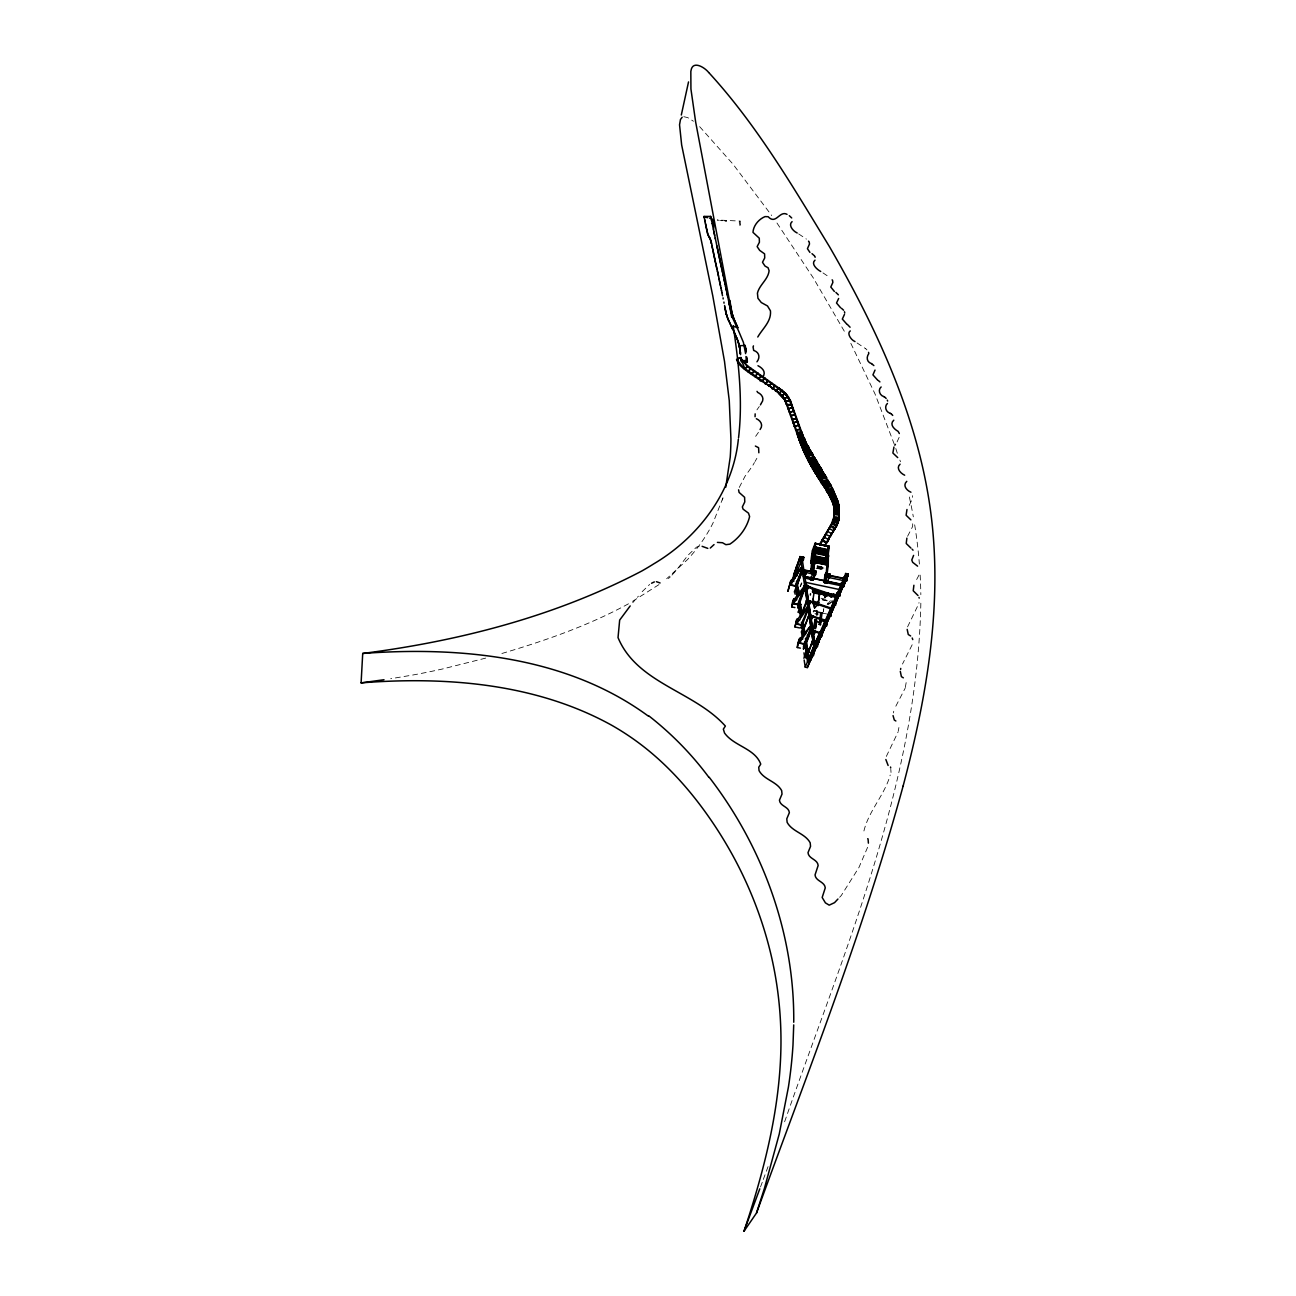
<?xml version="1.0" encoding="UTF-8"?>
<svg xmlns="http://www.w3.org/2000/svg" width="1296" height="1296" viewBox="0 0 1296 1296"><rect width="100%" height="100%" fill="white"/><g stroke="black" fill="none" stroke-linecap="round" stroke-linejoin="round"><path stroke-width="0.75" stroke-dasharray="5 3.75" d="M920.84 603.191C917.244 784.955 842.481 955.087 783.788 1124.167M817.047 612.635L816.221 613.753M817.452 612.668L816.415 614.223M813.272 612.036L814.455 610.74M823.252 611.825L823.592 609.12M823.462 611.323L823.802 608.602M893.479 712.93L893.738 711.245M886.334 756.41L898.079 731.965M907.573 626.875L918.815 603.628A35.705 4.892 -75.3 0 0 919.01 602.591M912.173 644.776L902.486 664.054M905.272 687.528L905.337 687.155A36.823 5.168 -75.7 0 0 906.163 682.555A25.013 9.056 80.4 0 0 905.45 680.416M898.225 731.203L898.306 730.831A37.422 5.314 -75.9 0 0 898.906 727.526M863.914 830.979C868.79 810.664 884.633 795.047 890.206 775.024M722.293 500.013L722.876 498.15M722.974 497.81L712.962 523.114A221.211 176.143 9.1 0 1 687.35 559.726L666.679 578.729M867.607 847.292L858.956 867.429L841.266 895.536A88.873 8.602 -49.8 0 0 839.614 897.269M739.238 487.458L745.022 476.296L752.409 466.09A101.655 11.081 -64.5 0 0 753.575 464.065L754.466 462.51M763.295 1179.457L768.058 1166.627M760.509 1186.958L762.599 1181.336M918.977 575.1L915.592 581.548M907.573 536.301L912.627 526.532A26.438 5.492 -81.7 0 0 912.708 523.244M800.053 586.505L801.446 582.908M800.491 586.634L801.9 583.054M899.132 437.368L896.978 442.13M895.828 706.207L905.126 688.257M756.945 409.844L759.294 406.507M756.864 458.314L755.066 461.473M909.241 505.343L912.465 498.668A26.228 5.395 -81.5 0 0 912.546 495.655M758.435 432.394L755.649 436.331M827.156 604.6L830.493 600.615M638.377 596.176L637.438 597.278M634.927 600.194L632.74 602.705M671.992 575.068L674.519 572.33A106.094 22.826 -56.1 0 0 676.204 570.434L687.949 555.287L695.952 547.641A32.837 9.315 -47.7 0 1 696.649 547.074A27.977 12.652 -25.8 0 1 699.759 546.167M670.307 576.882L668.412 578.583M642.168 591.673L649.636 584.447M830.995 602.527L828.29 604.584L827.431 602.316L828.452 604.211L831.092 602.3M658.919 584.642L630.034 602.948M813.661 610.724L818.942 612.311M628.479 603.806C587.687 626.065 543.478 641.277 499.009 654.334M485.692 658.109L442.454 668.995A602.413 437.222 3.3 0 1 411.707 675.216L390.712 678.715M815.897 613.867L814.828 613.753M740.097 221.065L739.579 221.519A5.54 1.361 90 0 0 739.255 222.41L740.308 227.14A5.54 1.345 90 0 0 740.551 225.925L740.129 221.081L717.255 219.996L719.296 220.352M683.786 116.689L687.803 117.628L693.425 121.241M821.065 598.25L828.76 599.886M822.231 599.611L830.104 601.279M822.15 599.821L830.023 601.49M822.798 613.138L826.654 613.948M817.144 565.801L824.645 567.389M817.144 566.093L824.726 567.81M817.16 566.384L824.726 568.118M819.04 567.065L824.661 568.264M817.16 566.968L824.742 568.409M817.177 567.275L824.742 568.717M817.177 567.567L824.758 569.009M817.177 567.875L824.758 569.317M817.177 568.183L824.693 569.786M816.14 568.247L823.657 569.851M815.962 610.691L816.172 610.789A2.479 2.041 22.4 0 1 816.529 614.353A2.479 2.041 22.4 0 0 816.383 610.772A2.965 2.446 22.4 0 1 816.431 615.001M857.061 342.954L865.744 348.77M816.205 610.724L817.371 612.652L816.205 611.015M798.676 233.928L806.404 239.096M822.976 272.889L829.424 277.231M865.874 348.867L866.02 348.964A24.203 12.668 66.8 0 1 866.943 349.92M699.662 126.668L732.985 164.138L771.687 215.525M776.968 223.009L813.159 277.717L845.203 332.764M850.84 343.359L875.059 394.033L895.18 446.585M899.878 460.096L900.493 461.716M895.795 448.497L897.642 454.232M890.806 769.338A32.821 8.068 -87.3 0 1 891.016 772.465M920.144 575.116A736.322 598.039 -3.3 0 1 920.84 594.702M909.355 497.016A736.322 598.039 -3.3 0 1 913.324 516.829M914.668 524.831A736.322 598.039 -3.3 0 1 919.382 564.068M818.1 614.207A3.467 2.851 22.4 0 1 816.415 615.519M816.464 610.238A3.467 2.851 22.4 0 1 818.116 611.971M815.508 610.74A2.057 1.701 22.4 0 1 815.832 614.11M813.175 611.696A2.057 1.701 22.4 0 1 814.131 610.756M816.415 610.465A2.965 2.446 22.4 0 1 816.48 614.871M726.667 220.984L724.999 220.919L726.667 220.984M722.131 220.693L720.787 220.547L722.131 220.693"/><path stroke-width="1.5" d="M838.868 510.008L838.463 505.197L833.603 505.116L833.927 509.069L838.836 509.782L838.755 507.19M837.248 499.689L839.144 509.036L834.219 508.324L833.96 509.296M793.735 1022.252C794.61 934.043 762.874 846.968 709.268 777.325M834.268 515.792L833.83 504.112M793.719 1024.909L792.99 1045.046A526.176 484.882 -20.4 0 1 788.389 1087.231L779.252 1134.032L764.446 1188.286L756.524 1212.991L744.017 1231.2C763.992 1171.13 780.176 1108.825 780.953 1045.159A420.601 397.305 -17.7 0 0 771.962 958.878C764.138 924.097 751.469 890.449 734.67 859.005A473.575 443.54 -22.8 0 0 705.931 812.884C687.35 786.964 665.593 763.117 640.062 743.888A261.014 244.021 3 0 0 611.437 725.112C535.653 683.267 445.921 676.285 361.098 682.879L362.718 653.459C459.157 641.099 555.401 616.345 641.812 571.001A337.219 259.054 7 0 0 653.897 563.776C698.609 537.257 732.985 491.735 738.364 439.198M827.156 555.79L827.285 549.504L816.091 547.123L813.564 554.202M836.357 526.273L838.82 520.085L839.241 513.038M833.911 516.731L833.944 510.251M838.836 517.396L838.885 515.549M838.885 515.468L838.885 509.668L833.976 508.955M839.192 516.505L839.144 507.352L834.235 506.801L833.96 510.786M826.783 561.395L815.459 558.803L815.395 561.751L826.751 564.359L826.832 558.463L815.573 556.065L815.443 561.946L813.418 567.389M816.091 547.123L815.962 552.922L827.221 555.336M833.911 516.974L830.979 525.058M833.976 514.415L833.733 518.902M838.836 517.736L837.459 523.924M839.176 516.845L838.058 522.45L838.804 518.659L833.879 517.784L834.235 516.375M825.633 580.738L828.484 545.843L828.257 564.748L826.573 578.421M815.314 574.339L812.948 580.284L810.421 579.749L812.77 573.788L815.281 543.024L813.645 571.666M826.751 576.817L824.467 582.26L843.988 586.327L844.279 583.799M845.186 575.959L845.575 573.512L848.281 574.096L847.892 576.542L845.186 575.959L847.892 576.542M845.705 581.078L846.045 578.729L826.929 574.906M841.088 586.262L843.89 577.676L846.418 578.21L843.615 586.796L841.088 586.262L841.396 583.589M826.67 576.736L829.732 577.676L830.234 574.209L827.059 573.529L826.556 576.995L846.401 581.207C850.451 576.299 838.804 576.833 846.774 578M846.401 581.207L846.887 577.741M843.631 579.62L846.029 574.258L847.552 574.582L843.696 585.193M819.266 624.299L820.741 612.943L821.988 613.348L820.514 624.704L819.266 624.299L820.514 624.704M839.743 593.39L839.565 596.371L840.1 593.276L837.086 592.628M843.712 586.019L840.991 585.436L841.379 582.973L844.085 583.556L843.842 585.711M841.671 585.063L841.833 583.718L837.427 594.832L841.671 585.063L843.21 585.387L843.356 584.042M843.712 577.076L843.226 580.543L846.515 580.948M843.631 584.609L843.437 586.278L845.786 580.867M843.615 586.796L843.874 583.589M814.099 628.268L815.071 620.071L816.512 620.006C816.626 632.545 812.138 630.245 815.265 619.585M815.346 628.673L816.512 620.006M832.194 608.456L831.497 609.995L832.194 608.456L807.732 600.275L807.149 600.988M834.883 603.223L830.542 615.017L833.49 606.609M835.871 602.851L835.564 605.426M812.349 589.664L836.843 597.893L837.556 596.371L805.513 585.598L804.816 587.137L805.513 585.598M836.843 597.893L837.556 596.371M820.481 620.363L826.07 622.226L826.783 620.687L809.984 615.098L809.271 616.637L809.984 615.098M824.143 624.899L826.006 625.288L826.249 622.728M826.07 622.226L826.783 620.687M826.994 622.226C824.467 632.513 830.137 619.78 824.224 621.643M831.951 602.332L832.113 600.955M809.644 658.822L806.242 658.093L812.624 640.499L812.219 643.27L817.582 644.323L817.258 646.979L817.808 643.804M816.431 641.018L818.003 641.358L817.841 642.767L812.997 654.788L811.102 654.383M813.094 572.33L814.439 562.205L827.642 565.024L825.665 580.964M818.473 643.091C818.699 637.535 819.526 646.526 815.686 642.508M827.237 574.128L824.499 582.73L827.026 583.281L829.78 574.663L827.237 574.128L824.677 580.592M827.026 583.281L827.35 580.608M821.308 633.064L820.595 634.603L821.308 633.064L812.236 630.05L811.523 631.606L812.236 630.05M820.303 632.302L821.875 632.626L821.437 635.656L826.07 624.121M822.069 634.165L821.972 636.255M738.542 437.773C742.964 401.015 738.704 362.686 733.18 325.847M813.353 643.675L814.066 642.119L816.788 643.901L813.353 643.675L814.066 642.119M811.037 629.937L810.632 632.691L814.568 633.517L814.973 630.779L810.956 630.164L814.973 630.779M812.997 654.788L818.003 641.358M813.645 653.265L813.305 655.938L813.872 652.73M815.281 643.772L815.071 645.44L816.95 645.829L821.696 634.019M826.394 556.276L827.285 549.504M827.188 553.198L827.269 550.8L816.026 548.208L813.467 555.368M826.119 563.63L828.484 545.843M816.172 644.598L816.577 641.326L812.543 640.726M824.045 582.196L825.034 574.225M826.313 563.501L827.026 557.815M826.718 563.501L826.799 560.747L815.524 558.349M828.646 546.28L828.095 550.314L815.038 547.528L815.605 543.494L828.646 546.28L815.54 543.656M824.499 582.73L825.811 572.767M826.702 564.813L826.767 563.371L815.411 561.087M829.262 546.005L827.383 559.013L828.711 555.709L826.605 558.851M816.95 645.829L821.875 632.626M827.107 563.663L828.095 555.984L814.909 553.343M806.242 658.093L812.754 641.018L816.205 641.747L814.52 646.202L815.751 643.383L817.533 643.756L810.162 661.122L807.878 660.636L820.028 631.654L821.437 632.124L815.897 647.498L813.694 646.769M799.567 642.865L810.146 626.422L811.458 626.697L805.156 644.047L799.567 642.865L800.102 638.831L810.146 626.422M812.074 618.224L812.333 616.216L808.915 615.503L802.645 630.958L802.386 632.95L805.772 633.663M808.785 614.984L808.38 617.706L812.3 618.532L812.705 615.811L808.704 615.195L812.705 615.811M808.04 648.405L804.638 647.692L811.166 630.472L814.601 631.184L812.948 636.595M813.386 565.007L813.402 563.112M815.605 574.663L816.107 571.196L812.932 570.532L812.414 573.982L815.605 574.663L801.965 571.552M813.451 564.829L813.418 566.773L815.443 561.622L826.751 564.035M814.973 553.181L814.504 556.47L827.642 559.273M814.957 555.514L816.01 547.333M808.299 609.12L808.526 607.322L807.23 607.046L797.202 619.78L796.684 623.765L802.24 624.931L808.299 609.12L807.003 608.845L796.684 623.765M816.059 548.402L815.962 551.124L827.237 553.376M803.471 648.794L803.876 645.651M810.34 595.075L810.518 593.714M815.054 559.58L815.476 556.276M816.01 550.978L813.337 559.678M815.557 556.389L815.443 559.127L826.735 561.541M809.822 603.369L810.081 601.393L806.679 600.664L800.426 616.361M804.638 647.692L804.897 645.683M806.549 600.145L806.144 602.851L810.049 603.677L810.454 600.971L806.468 600.372L810.454 600.971M808.915 615.503L802.386 632.95M815.233 574.598L815.654 571.666L813.11 571.115M802.775 639.041L799.664 638.393L797.267 647.498L800.377 648.146M801.77 623.587L801.171 628.252L802.759 622.193M815.994 551.626L810.697 562.837L812.252 550.816L815.281 543.024M805.496 593.973L807.845 586.699L804.46 585.97L801.673 593.066M808.218 586.278L804.249 585.679L808.218 586.278L807.813 588.951L803.925 588.141M815.605 543.494L812.317 554.558L815.103 547.366L828.16 550.168L825.86 555.887M811.474 562.999L813.029 550.978L816.059 543.186M807.035 601.814L807.732 600.275M810.421 579.749L810.761 577.093M811.361 571.358L811.863 567.47L812.138 571.536M813.353 557.199L813.629 553.748M813.272 559.823L813.386 557.086M807.003 608.845L807.23 607.046M811.863 571.423L815.492 559.321M813.337 563.29L815.573 556.065M798.385 605.135L797.98 608.213L799.843 600.372M799.616 627.928L794.983 626.956L796.765 619.342L799.859 619.99M799.13 604.616L805.415 586.715L804.136 586.44L794.14 599.513L793.606 603.45L799.13 604.616L799.648 600.68L801.673 614.871M805.594 574.371C808.412 570.791 800.086 569.025 801.738 573.561L805.594 574.371L805.999 571.714M793.606 603.45L803.893 588.206L804.33 585.452M801.301 604.568L797.947 603.871L804.46 585.97M797.267 647.498L797.672 644.355M799.097 590.231L795.76 589.518L796.019 587.59M796.279 585.986L802.564 567.81L801.284 567.535L791.305 580.932L790.787 584.82L796.279 585.986L796.797 582.098M801.803 563.274L803.455 557.701L800.086 556.988L793.589 575.311L796.91 576.023M790.787 584.82L801.284 567.535M799.972 556.47L799.551 559.111L803.407 559.921L803.812 557.296L799.875 556.697L803.812 557.296M802.143 570.904L795.76 589.518M794.983 626.956L796.765 619.342M793.589 575.311L800.086 556.988M794.156 573.561L793.8 576.218L796.522 568.199M794.092 575.797L794.318 574.144M796.246 566.968L795.712 570.434L798.903 571.115M796.068 570.24L796.424 567.567M794.902 607.565L791.824 606.917L792.439 602.3L793.703 599.076L796.781 599.724M791.824 606.917L793.703 599.076M790.884 580.495L787.936 591.17L790.884 580.495L793.946 581.143M823.268 592.839L825.179 597.213L823.268 592.839L819.72 593.033L818.051 604.325L814.585 607.921L813.078 599.011L814.455 590.004L805.529 584.091L814.795 647.141L837.864 594.977L833.652 594.248C831.19 602.672 824.45 586.877 831.303 596.646M819.72 593.033L818.051 604.325M885.848 759.505L888.116 765.466M893.057 715.603L894.305 720.025L895.86 720.981M900.299 671.36L901.4 676.642L903.344 677.84M900.607 669.416L900.752 668.428M907.184 629.386L908.269 634.522L910.634 635.963M893.786 420.179C889.25 424.197 893.9 429.025 898.079 431.341A20.088 9.493 72.6 0 1 899.343 433.544M887.436 403.445C884.212 406.247 885.541 411.966 890.287 413.359M833.733 518.918L832.939 521.64M875.027 370.073L872.937 374.868L877.441 379.922M833.636 519.874L838.415 521.543L836.584 525.787L832.064 523.503C838.836 509.117 828.274 523.892 838.107 522.434M844.765 313L844.457 311.737M850.257 330.917C846.596 333.299 850.905 339.925 854.987 341.577M844.474 314.393L842.335 319.075L846.709 324.032M838.658 298.485L836.519 303.005L840.586 307.768M681.307 115.02L688.532 81.923M725.76 487.215L730.215 457.18A455.738 355.428 1.7 0 0 730.928 438.907L729.259 400.642L724.513 361.406L712.784 295.909L681.647 144.925L679.541 124.805L680.481 119.475L682.15 117.256M792.083 221.648C787.984 224.921 792.86 231.077 797.186 232.988M756.961 361.811C760.363 357.437 759.375 352.188 753.64 350.406A28.415 6.48 -89.4 0 0 753.057 347.02L753.462 345.87M705.202 221.956L704.036 216.432L710.662 216.416L712.233 223.722M903.15 785.894C926.462 697.928 942.597 605.961 931.079 514.901C918.977 418.916 877.279 329.508 829.359 246.499C792.86 186.592 756.913 125.145 709.333 73.175M903.118 786.024C863.525 931.338 807.926 1071.614 756.524 1212.991M728.968 300.299L729.551 301.239L695.66 122.051L690.93 89.035L690.833 71.523A33.259 26.876 5.2 0 1 690.979 70.745C692.566 59.827 704.878 67.457 708.847 72.706M784.679 399.832L778.702 393.385C780.581 390.258 723.233 361.908 740.324 357.631L747.614 365.926L782.282 390.469L787.207 395.183L790.349 400.577L802.321 433.885M736.501 359.786L740.324 357.631L744.827 368.566L778.912 392.704M744.633 369.214L747.614 365.926L744.633 369.23L736.614 359.413M748.067 371.644L751.048 368.356L747.841 371.515M751.518 374.09L754.58 370.85L751.356 373.993M754.969 376.553L757.852 373.167M754.969 376.537L757.949 373.232M761.611 381.267L765.191 378.367M761.87 381.445L764.851 378.124M765.337 383.891L768.317 380.57L765.142 383.778M768.803 386.338L771.768 383.017L768.674 386.273M772.27 388.8L775.235 385.479L772.205 388.784M775.948 390.598L784.145 398.893L786.915 405.373L791.402 404.854L790.382 400.675L785.668 393.433L778.702 387.925L775.948 390.598L781.78 395.086L785.425 400.124L799.745 439.15L804.281 438.599L801.463 431.779M778.702 387.925L775.445 391.084M833.279 520.798L833.895 519.016L838.739 520.441M778.912 392.704L784.355 398.212L786.818 405.146M788.146 408.856L792.877 407.657L788.081 408.694M837.994 522.693L833.231 520.96M758.84 452.774L758.597 447.703L755.374 446.051M790.609 415.854L795.355 414.639L790.592 415.822M794.108 411.14L789.329 412.258L794.075 411.026M793.103 422.885L797.85 421.637L793.087 422.852M796.36 418.835L791.856 419.386L796.327 418.754M794.351 426.4L799.114 425.153L794.286 426.287M797.882 434.419L802.354 433.755L802.013 434.743L797.494 435.278L797.38 433.156M800.118 429.397L795.582 429.948L800.118 429.413M833.117 521.3L833.49 520.344M801.689 438.226L798.66 438.599L797.947 434.565M796.732 433.188L801.673 432.086L796.943 432.313M799.405 440.721C797.931 435.731 804.751 435.553 805.205 440.494M800.426 443.281L799.794 439.02L804.33 438.469L805.934 442.438M801.009 444.69L801.203 442.292M801.463 445.824L801.43 442.843L803.893 447.476M803.844 439.862L804.33 438.469M807.926 446.148L801.787 446.731L801.916 443.929M802.159 447.46L802.386 444.998L806.938 444.447L808.299 446.926M802.969 446.083L802.402 448.043M804.379 441.369L804.913 439.846L800.329 440.527L799.972 442.147M803.164 446.391L802.499 448.286L804.152 452.498L811.069 451.688L804.524 452.968M804.832 442.487L805.27 440.656M803.455 450.506L804.2 447.962C812.9 449.582 806.906 442.73 802.759 445.759L803.326 446.845L808.137 446.472L803.536 447.152L802.84 449.113L805.901 448.691M803.795 447.331L803.099 449.68M805.399 443.929L805.399 440.915L801.009 441.839M805.869 445.03L805.982 442.292L800.296 443.038M806.339 446.164L806.452 443.378L801.868 444.058M804.168 452.482L804.832 449.712M806.679 446.958L806.987 444.544M806.873 447.331L807.521 445.532L802.921 446.213M807.052 447.736L807.716 445.84L801.787 446.731M805.156 454.264L806.08 451.607M807.214 448.157L807.878 446.294M806.29 451.931L805.318 454.669L806.549 457.196L807.748 454.167L812.317 453.6M805.529 455.042L806.501 452.255L811.685 452.644M805.772 455.593L806.711 452.563M805.901 455.819L806.906 452.887L811.847 453.098M807.116 453.211L806.144 456.354M807.959 454.475L806.906 457.877M807.052 458.104L808.169 454.799L808.736 455.836M810.421 459.254L815.006 458.687L809.595 449.469L804.962 449.939L808.38 455.123L807.181 458.444L808.331 460.615M808.38 455.123L807.424 458.865L806.452 456.889M808.186 460.955L809.206 457.196M808.591 461.133L809.627 457.828L814.212 457.261M809.838 458.152L808.72 461.36M810.697 465.053L809.06 462.137L810.259 458.8L814.844 458.233M809.644 463.207L810.891 459.756M810.292 464.324L811.539 460.712M816.707 461.246L811.75 461.036L810.421 464.665L812.705 468.682M810.632 465.021L811.96 461.36M812.171 461.684L810.956 465.572M811.085 465.782L811.75 461.036M812.592 462.332L811.247 466.042M811.409 466.463L812.803 462.656L809.449 457.537L810 458.606L814.633 457.909M811.652 466.771C808.801 460.307 825.066 462.04 813.013 462.98L815.508 467.791L820.157 467.078M810.162 661.122L815.994 645.084M812.43 468.941L813.694 464.843M813.256 469.589L814.487 466.042L819.088 465.458L820.967 468.52L816.367 469.087M813.532 470.092L814.698 466.366M819.947 466.754L815.297 467.467L814.001 470.983L814.925 466.69L819.526 466.106L814.649 466.495M814.925 472.36L814.261 471.193L815.557 467.662L816.156 468.763C820.595 465.053 825.503 472.473 817.436 470.723M814.504 471.679L815.767 467.986L820.384 467.402M815.978 468.31L814.633 471.987L817.193 475.972M814.844 472.327L816.205 468.634L821.227 468.715M913.891 585.257L913.226 590.798L918.005 595.512M815.346 473.04L816.626 469.282L817.209 470.399L821.875 469.687M815.459 473.332L816.836 469.606M824.45 474.401L819.785 475.114L818.392 472.781L822.895 472.246L821.664 469.363L817.047 469.93L815.767 473.737M816.091 474.336L817.484 470.594L813.856 465.07L818.456 464.503L819.137 465.539L814.439 466.171M816.934 476.458L818.116 472.36M818.537 473.024L817.322 476.312L818.473 478.013M817.63 476.653L818.764 473.348L823.381 472.765M817.744 476.977L818.975 473.672L823.592 473.089L824.191 474.206L819.574 474.79M819.104 473.882L818.051 477.333M818.165 477.641L819.396 474.336L824.029 473.753M818.392 477.981L819.623 474.66M759.796 1188.821L744.017 1231.2M818.91 478.694L820.044 475.308L824.677 474.725M819.072 478.888L820.271 475.648M819.331 479.374L820.481 475.972L822.798 480.524L827.48 479.812L831.238 485.87M818.861 478.516L819.445 479.65L820.692 476.296L825.325 475.713L825.925 476.831M819.931 480.233L821.129 476.96L820.368 480.913M824.062 482.679L828.711 482.096L822.944 472.117L818.246 472.57L821.777 477.949L820.627 481.399M821.777 477.949L820.724 481.658M820.141 480.508L821.567 483.764L822.636 480.071M823.349 481.237L822.296 484.04L829.472 483.133L822.555 484.218L823.252 485.449L823.349 481.237L828.047 480.751M822.652 484.542L823.559 481.561L825.05 484.331L829.958 483.943L832.307 488.543M823.786 482.193L828.419 481.61L823.835 482.063L822.96 484.996M906.876 538.132L906.228 543.494L910.926 548.078M823.981 486.535C825.503 478.094 825.471 490.455 823.883 486.227L824.11 482.549L829.148 482.776L824.499 483.359M829.748 483.619L825.098 484.202L824.159 486.697M824.612 487.377L825.536 484.866L826.135 486M825.746 485.206L824.774 487.798L828.128 487.604L824.985 488.138L824.386 486.988M838.48 505.375L833.539 505.294L833.895 504.403L838.755 504.484L838.399 505.359L833.539 505.294L833.263 503.788L838.075 503.609L838.739 507.092L833.846 506.671M825.471 488.754L826.411 486.194M827.026 491.395C823.883 490.342 828.176 486.486 825.309 484.542M791.678 581.062L800.442 558.058L802.127 558.625L815.54 647.271L809.32 662.045L807.538 661.673L804.508 641.844M826.702 491.638L827.496 488.673M827.577 492.431L827.707 489.013M802.127 558.625L795.938 574.825L794.189 574.452L794.804 578.421M828.095 489.823L827.885 492.853M801.365 563.177L803.455 557.701M796.894 575.262L798.611 570.775M906.973 509.506L906.115 515.257L910.877 519.858M803.407 559.921L799.648 558.884M795.226 586.391L796.991 581.791L796.392 586.343L790.268 585.047M832.421 491.929L833.15 490.034L832.081 487.912M794.302 591.997L802.256 571.423L805.642 572.135M832.761 492.869L833.15 490.034L828.484 490.633L832.388 500.126L837.119 499.397L837.799 501.422M795.226 592.402L796.651 588.708L797.818 596.257M797.186 587.444L797.413 588.951M833.425 494.23L833.539 490.86L828.889 491.459L828.112 493.468L831.384 493.128M797.769 588.708L796.424 581.758M833.992 495.169L834.17 492.302L829.505 492.901L828.986 494.845M838.301 502.994L837.864 501.293L837.443 502.33L832.696 502.735L828.484 490.633M833.539 505.294L833.555 503.042L838.366 502.864C838.237 503.95 835.466 500.256 832.696 502.735C831.87 498.328 844.036 500.742 832.81 500.872M834.883 497.162L834.673 493.436L829.958 494.165L829.327 495.801L828.889 494.505L831.983 494.116M803.99 577.676L805.383 574.079M810.697 562.837L816.059 549.05M827.253 552.096L816.043 549.698L811.782 563.436L815.978 552.598M835.839 499.009L835.499 495.461L830.849 496.125L830.234 497.761L833.328 497.356M813.305 558.22L816.01 550.654M839.014 506.088L838.674 506.947L833.782 506.606L834.122 505.748L839.014 506.088L839.095 507.481L834.187 506.93L834.122 505.748M832.696 502.718L832.097 500.904L836.762 500.305L837.443 502.33L836.374 497.615L831.708 498.215L831.173 499.608L830.363 497.389M820.012 545.033L831.303 524.524M813.321 563.015L815.557 556.713M810.842 570.078L815.524 557.685M822.555 540.432L823.867 537.062L828.387 539.411L827.059 542.765M813.37 564.44L815.508 558.673M822.766 539.881L825.568 534.195L830.088 536.528M833.96 512.6L834.3 511.434L839.241 512.827M815.476 560.309L810.956 571.925L811.652 560.39M813.418 566.482L815.459 561.298L826.767 563.695M826.524 533.223L828.97 528.46L833.474 530.793L832.874 532.283M812.932 570.532L816.107 571.196M828.209 530.372L830.655 525.609L835.159 527.926L834.559 529.432M829.894 527.407L832.372 522.742L836.892 525.026L833.587 531.085M833.83 506.461L833.895 507.643L838.804 508.194L839.144 507.352M798.287 611.663L799.648 608.245M838.836 509.782L839.192 508.891L834.284 508.178L834.235 506.801M825.131 545.81L827.237 541.339M813.289 577.627L815.654 571.666M838.852 513.086L839.225 512.147M814.455 590.004L810 586.991M838.852 515.225L839.241 514.253L834.316 513.54L833.927 514.512L838.885 515.128C839.371 521.64 839.516 515.921 834.203 516.974L834.3 511.434L839.176 512.276M830.849 535.977L831.773 533.66L827.269 531.328L824.661 536.528M806.144 602.851L810.049 603.677M806.42 602.656L800.863 616.588L798.871 603.191M825.941 554.153L827.269 550.476L816.026 547.9M825.925 554.494L827.269 551.124L816.01 548.856M825.908 554.85L827.269 551.448L815.994 549.18M825.892 556.762L827.253 552.728L815.978 550.152M825.876 557.41L827.237 553.7L812.803 550.687M893.948 447.023L892.879 453.033L897.723 457.601M835.029 604.827L839.144 593.584L835.223 603.207M843.21 585.387L839.273 595.22L842.708 585.646M825.957 561.314L828.095 555.984M826.281 562.675L827.707 559.127L814.568 556.324M813.078 599.011L814.585 607.921M826.006 625.288L830.574 612.927L826.2 623.651M797.51 580.316L802.564 567.81M827.642 565.024L814.374 562.367M827.318 567.081L827.48 564.586M801.43 631.913L802.759 628.609M799.664 638.393L797.882 642.767L805.286 644.42L805.885 639.689L804.087 644.08M804.816 584.496L805.934 584.496L804.816 584.496L813.953 647.741L815.103 647.725L805.934 584.496M812.3 618.532L808.461 617.479M830.234 574.209L826.961 573.788M845.348 579.992L847.552 574.582M822.296 632.383L825.584 624.348M805.869 642.281L806.193 644.355M803.423 649.037L811.166 630.472M806.566 644.161L805.432 638.604M800.361 598.93L805.415 586.715M820.741 612.943L821.988 613.348M803.876 658.238L806.582 651.71L810.081 652.439M814.568 633.517L810.713 632.48M831.109 597.132L833.652 594.248M838.706 596.5L843.664 584.966L807.343 667.586L805.237 667.148L813.807 646.704M816.577 641.326L816.253 643.885M836.86 593.179L836.552 595.723L836.892 594.686L839.614 595.269L836.762 594.994M841.379 582.973L843.955 583.864M809.109 660.668L806.485 644.371M845.575 573.512L848.151 574.403M840.991 585.436L843.988 586.327M815.67 645.845L819.104 637.681M836.795 595.852L837.313 594.589L839.063 594.961L835.645 603.401M809.919 661.073L848.216 574.403L846.094 573.674L845.689 574.646L847.811 575.359L848.281 574.096M813.969 647.546L814.293 646.769L815.054 648.016L813.969 647.546L837.184 595.107L837.929 596.338L837.184 595.107M807.343 667.586L810.324 660.101L808.526 659.729M837.864 594.977L833.458 594.734M822.49 632.416L822.215 634.667L819.558 633.776M818.554 641.893L817.193 645.133L813.661 644.355M825.131 627.134L826.864 623.295M828.808 618.808L830.509 614.758M835.483 603.029L835.223 605.216L832.615 604.325M821.47 636.757L818.635 639.106M832.324 610.87L834.446 605.848M843.502 584.933L844.085 583.556M830.93 614.936L828.306 614.061M844.555 582.649L846.418 578.21M802.759 620.946L807.813 609.023M805.675 640.013L811.458 626.697M843.469 581.126L845.867 575.602M814.244 646.024L815.702 642.686M808.121 660.685L810.146 656.068M836.536 596.354L841.768 584.561M820.206 635.558L815.459 646.299L816.35 644.258M822.539 630.261L824.159 626.6M825.86 622.728L828.29 617.22M829.813 613.769L833.15 606.22M837.653 596.03L842.724 584.528L803.212 576.137M846.094 573.674L813.289 647.725L815.492 648.437M815.054 648.016L838.253 595.561M820.012 545.049L820.449 544.045M832.826 522.013L831.967 523.778M760.088 429.494C763.619 425.023 760.493 420.455 756.346 418.721M760.914 404.044L760.444 404.887M761.27 403.267C764.98 398.763 761.854 394.195 757.69 392.413A20.153 8.359 73.6 0 0 757.01 391.343M762.469 377.46C766.73 372.211 762.404 367.983 757.966 365.715M830.056 527.132L832.372 522.742M834.559 529.448L836.892 525.026M815.929 473.915L817.274 470.254L818.489 473.153L823.171 472.441M837.41 524.005L836.811 525.123M819.445 479.666L820.206 480.735L821.34 477.284L825.973 476.701L826.573 477.819L821.939 478.402M835.159 527.926L824.386 546.053L819.866 543.721L830.655 525.609L835.11 528.055M827.269 542.214L828.97 539.347M820.287 544.304L821.016 543.04M821.34 542.489L822.312 540.837M829.327 537.791L827.545 540.788M829.132 538.132L832.243 532.85M832.405 532.575L836.762 525.204M757.771 337.009C762.583 328.552 771.493 321.505 770.456 310.829L767.507 305.969L761.287 302.535L757.933 298.274L757.431 293.171C759.424 284.747 768.123 279.58 769.111 270.734L768.091 267.77L765.029 266.085L762.485 262.294L764.721 257.936L764.591 253.87L759.667 250.371L757.139 246.596L759.407 242.255L759.278 238.189L752.976 232.357C753.381 225.536 758.792 219.154 765.045 216.61L768.155 216.707C775.996 225.245 779.447 210.211 787.045 214.342M804.767 453.503L805.658 450.976L810.227 450.425L810.81 451.51M913.599 555.385L911.785 560.002L912.643 562.286L917.584 566.158M826.492 542.522L821.972 540.238M906.779 481.334C902.405 485.32 906.503 490.406 910.942 492.221M900.072 464.179C895.795 467.856 900.202 473.186 904.673 475.211M894.839 445.208L895.423 444.366M760.169 381.024L760.849 380.084M881.134 386.969C877.781 389.61 879.401 395.377 883.969 396.673M714.047 544.579L710.289 548.046M630.196 605.929L619.666 620.087L618.03 637.6C637.114 683.527 694.154 691.157 725.371 726.084L723.346 729.13L724.529 733.018C733.973 746.221 754.904 748.327 760.752 764.122L758.743 767.232L759.051 770.65C764.138 779.917 776.596 781.326 781.666 790.592L782.023 794.059L779.447 800.167C779.998 806.387 788.794 806.436 789.361 812.657L786.785 818.829L787.142 822.361C792.31 831.838 805.01 833.296 810.178 842.773L810.551 846.353L808.007 852.655C808.607 859.021 817.549 859.102 818.149 865.469L815.038 874.93C815.638 881.345 824.677 881.458 825.26 887.89L822.166 897.48L825.422 902.875L829.213 905.159L834.543 902.648L837.945 899.035M815.006 260.172C810.616 263.768 816.998 269.552 820.724 271.48M825.374 596.727L828.5 593.212M825.179 597.213L828.306 593.698M761.4 375.678L758.419 378.999L761.189 376.342M809.514 462.834L810.049 458.476L808.963 461.894M660.085 582.973L656.408 581.677M830.477 497.729L829.424 495.542M717.417 542.392L722.488 542.732L725.89 544.676L729.859 544.142C739.352 537.889 747.047 527.666 749.606 516.537L748.489 513.151L743.094 509.166L742.349 506.93L744.779 501.925L744.601 497.291L739.06 492.383A32.238 7.16 89.7 0 0 738.574 489.823M806.274 456.597L807.327 453.519L811.895 452.968L812.479 454.054M384.005 679.736L361.098 682.879M707.794 548.386L702.124 546.329M827.35 491.783L833.49 490.99L832.761 489.224L828.047 489.953M827.253 492.026L830.542 491.67M830.801 492.334L827.69 492.755L826.929 491.054M829.456 493.031L834.122 492.431M832.097 494.44L828.76 494.845L827.771 492.529M830.801 496.271L835.466 495.655L833.539 490.86M831.659 498.361L836.325 497.745M835.969 498.668L831.303 499.284L832.421 501.876M836.876 500.645L831.983 501.212L832.437 499.997L833.053 501.811C845.851 502.88 830.218 499.154 833.506 503.188L838.366 502.864L838.69 504.614L833.83 504.533L833.555 503.042L833.83 504.128M823.3 481.367L828.209 480.978M828.144 481.108L823.511 481.691L822.847 480.395L823.268 481.108M829.051 482.42L824.288 483.035L823.316 485.595L830.347 484.736M825.26 484.672L829.91 484.072L829.197 482.63L824.548 483.23L823.689 486.113M830.185 484.283L825.098 484.202M823.365 485.449L830.396 484.607M830.623 484.947L825.925 485.66L825.633 489.143M823.883 486.227L830.833 485.271M831.06 485.611L823.802 486.421L823.138 485.109M826.362 486.324L831.011 485.741M831.449 486.405L826.799 487.004L826.184 485.87L825.309 488.56M824.823 487.652L827.917 487.264M833.101 490.18L828.436 490.763C820.044 483.586 839.954 486.243 826.848 486.859L825.844 489.483L832.372 488.414L832.712 489.353M818.926 473.801L823.543 473.234L822.733 471.793M819.137 474.142L823.802 473.429M819.347 474.466L824.24 474.077L824.839 475.195L820.222 475.778M819.995 475.454L825.277 475.843M825.098 475.389L820.433 476.102L819.833 474.984L818.748 478.516M820.643 476.426L825.536 476.037M825.487 476.183L820.854 476.766L819.769 480.055M821.081 477.09L825.763 476.377M821.291 477.414L826.184 477.025L821.502 477.754M821.729 478.078L826.411 477.365M821.988 478.273L826.621 477.689M827.755 480.298L823.073 481.027L821.826 483.116M811.912 461.489L816.496 460.939L811.328 460.404L810.146 464.114M812.122 461.813L816.755 461.117L817.339 462.218M817.565 462.542L812.965 463.109L812.381 462.008L816.966 461.441M812.333 462.137L817.177 461.765M812.543 462.461L817.128 461.894M813.807 465.199L818.246 464.179M814.018 465.523L818.667 464.81L819.25 465.928M815.087 467.143L819.688 466.576M815.719 468.115L820.319 467.548M815.929 468.439L820.724 467.937M816.788 469.735L821.324 468.828M816.998 470.075L821.615 469.492L821.016 468.391L816.415 468.958L815.2 472.862M805.61 451.121L810.178 450.554L808.348 446.78L803.747 447.476M810.437 450.749L805.82 451.429L805.237 450.344M806.031 451.753L810.648 451.057M806.663 452.709L811.264 452.012M807.068 453.341L811.636 452.774M812.106 453.276L807.489 453.973L806.906 452.887M807.7 454.297L812.268 453.73M807.91 454.621L812.527 453.924L813.11 455.009M812.738 454.232L808.121 454.928L807.538 453.843L806.517 457.115M805.675 455.431L813.078 454.718M808.331 455.252L812.9 454.685M808.542 455.576L813.159 454.88M818.618 464.956L814.018 456.97L809.368 457.65L808.591 455.431M809.579 457.958L814.423 457.585L809.789 458.282M810.842 459.886L815.265 458.865L810.632 459.562L811.28 460.534L815.913 459.837M811.49 460.858L816.124 460.161M800.798 441.596L805.351 441.061M802.337 445.144L806.89 444.593L805.982 442.292M801.333 445.581L804.395 445.127M807.262 445.338L802.759 445.775M808.623 447.201L803.957 447.784L803.228 449.939M804.168 448.108L808.72 447.557M805.723 448.286L802.678 448.708L800.896 444.366M804.994 450.166L809.384 449.145M809.806 449.793L805.189 450.473L803.374 446.699L802.742 448.87M805.399 450.797L809.968 450.247L805.448 450.668L804.654 453.211M801.722 432.2L796.846 433.463L797.137 432.621A8.975 3.062 83.9 0 1 797.413 433.026M798.466 436.104L803.002 435.553M799.308 440.397L802.321 440.041M813.596 470.286L812.624 468.423M787.142 404.692L791.629 404.174M362.718 653.459C460.582 646.283 566.725 656.246 648.162 715.991M831.157 499.64L836.163 499.252M809.903 463.579L811.118 460.08L815.702 459.513L816.286 460.615M819.526 593.503L823.073 593.309M814.244 647.06L815.395 647.06M741.312 361.568L747.403 361.859M746.707 362.378L746.383 360.499L741.231 360.823M703.955 216.772L707.648 217.712M838.901 511.159L833.944 510.559L834.284 509.053M833.944 512.374L838.901 512.973M834.251 513.686L839.176 514.399M709.576 218.198L711.002 218.344L710.662 216.416M812.317 643.043L817.371 644.144M815.33 644.355L817.112 644.744M814.536 644.776L816.772 645.473M814.941 645.214L816.723 645.602M814.406 645.797L817.484 646.445M809.336 649.247L803.812 648.081L803.488 646.024M811.523 658.028L804.573 656.57L803.99 652.811M803.893 588.206L805.189 588.481M812.624 590.247L839.792 595.82M812.689 590.506L837.799 595.69M812.608 590.717L835.742 595.593M812.705 590.846L833.782 595.318M812.576 591.187L833.668 595.625M812.77 591.543L831.708 595.415M812.543 591.673L831.562 595.706M812.462 592.045L828.257 595.399M836.228 597.083L837.977 597.456M836.114 597.343L837.864 597.715M813.24 592.79L820.141 594.248M823.09 594.88L828.047 595.917M794.691 593.779L798.628 594.621M813.402 601.393L819.137 602.608M793.087 603.693L799.243 604.989M818.942 612.311L822.798 613.138M798.044 612.311L801.884 613.121M814.86 621.27L820.708 622.501M796.149 624.008L802.354 625.32M809.919 628.236L811.231 628.511M807.619 634.586L808.996 634.878M807.392 635.153L808.769 635.429M807.473 635.704L808.85 635.996M816.01 548.532L827.221 550.93M815.994 549.504L827.269 551.772M815.994 549.828L827.253 552.404M815.978 550.476L827.204 552.874M815.962 550.8L827.253 553.052M815.945 551.448L827.237 554.024M815.945 551.772L827.237 554.348L815.945 552.096M815.929 552.42L827.221 554.672M815.929 552.744L827.221 554.996M815.508 556.843L826.816 559.435M815.492 557.167L826.816 559.775M815.492 557.491L826.767 559.904M815.476 557.815L826.816 560.099M815.476 558.155L826.799 560.423M815.459 558.479L826.799 561.071M815.443 559.451L826.783 561.735M815.443 559.791L826.783 562.059M815.476 559.985L826.783 562.383M815.427 560.115L826.767 562.707M815.427 560.439L826.767 563.047M815.411 560.763L826.718 563.177M815.395 562.075L826.702 564.489M801.041 569.284L815.589 572.249L813.094 579.83L803.585 577.822M802.127 569.851L815.476 572.702M826.897 575.132L844.02 578.761M802.062 571.115L805.918 571.941M795.809 570.175L799 570.856M801.819 573.334L805.691 574.16M804.087 576.558L842.643 584.739M804.719 582.163L841.46 589.972M804.2 587.947L807.602 588.659M813.451 642.816L816.788 643.901M814.293 627.782L815.54 628.204M812.138 630.893L821.21 633.906M809.87 615.94L826.686 621.529M815.071 620.071L816.318 620.476M733.228 326.171L737.845 327.807L733.277 317.52M807.635 601.101L832.097 609.282M812.673 603.709L818.327 605.588M805.415 586.408L837.459 597.181M744.001 361.633L741.215 360.596L741.037 358.943M832.162 523.341L836.681 525.625M831.967 523.762L836.471 526.063M831.854 527.278L834.851 528.817M822.215 539.816L826.686 542.295M821.777 540.513L826.313 542.846M834.365 291.47L830.801 287.015L832.858 282.463A18.598 4.293 -86.1 0 0 832.55 280.357A22.761 11.826 68.3 0 0 832.129 279.839M871.576 363.658C866.538 362.07 866.263 357.064 868.774 353.63A18.97 4.763 -86.5 0 0 868.579 352.366M811.993 253.66L814.536 255.928M871.673 363.722L873.86 365.569M884.066 396.722L885.038 397.337M890.384 413.408L891.486 414.153M789.28 215.687L791.71 217.955M841.541 308.351L843.615 310.23M847.373 324.437L850.079 327.224M878.218 380.408L879.903 381.899M835.888 292.394L838.366 294.84M805.334 584.577L809.806 587.477M867.704 838.674L868.045 838.901A33.809 7.954 -87.7 0 1 868.385 843.145M781.439 390.695L747.419 366.574L740.21 358.004M778.199 388.411L785.457 394.097L789.572 400.01M781.504 390.744L786.85 395.701L790.155 401.355L803.407 438.664M809.935 252.412L807.424 248.702L809.482 244.053A17.885 3.888 -86 0 0 809.271 242.401M885.298 397.58L886.156 398.471M891.616 414.283L892.733 415.417M912.141 549.212L913.048 550.184M813.11 469.395L814.277 465.718L818.991 465.313M813.937 470.788L815.135 467.014L819.866 466.625M809.368 462.623L810.47 459.108L815.054 458.557L815.654 459.643L808.331 460.55L809.06 462.137M805.399 454.799L804.249 452.239L810.859 451.381L811.426 452.466M804.2 447.962L803.601 447.055M805.027 454.021L805.869 451.3L806.452 452.385M820.579 467.726L819.315 465.782M709.106 237.168L709.657 238.172A22.793 16.637 15.2 0 1 711.018 241.769M709.09 236.633L709.738 237.832M784.696 399.848L785.198 400.82M732.969 329.621L728.644 320.485M732.872 329.945L727.672 317.99M738.412 330.593L732.645 318.071L729.875 307.152M738.623 331.015L743.418 342.403L745.605 353.646M733.601 330.917L734.476 333.185M733.714 331.128L736.436 337.543M737.813 327.726L733.147 317.115M734.67 333.072L736.711 338.207M789.588 400.075L791.419 404.935M785.57 401.679L800.863 444.463M802.483 434.03L803.083 437.773M736.63 337.446L737.23 339.52M833.895 507.659L838.804 508.21M728.465 320.614L726.781 315.301M737.068 338.531L737.311 339.746M887.29 400.14L887.647 401.063M737.57 339.86L738.007 341.723M814.86 256.43L815.152 257.288M835.531 495.526L837.07 499.527M835.256 497.437L835.596 498.393M818.213 477.511L818.797 478.661M817.16 475.843L817.533 476.653M737.651 340.07L738.153 342.16M802.548 436.266L798.125 437.092L798.514 435.958L803.05 435.424L802.661 436.541L801.9 434.452M799.794 439.02L801.382 442.989M727.51 318.103L726.538 314.474M733.568 317.925L733.082 316.904M733.423 317.504L732.937 316.499M733.342 317.293L732.807 316.094M738.169 341.609L738.347 342.808M733.212 316.872L732.677 315.689M738.315 342.047L738.542 343.472M733.082 316.451L732.613 315.479M732.953 316.03L732.483 314.377M738.509 342.711L738.85 344.574M732.888 315.819L732.596 314.782M726.619 315.414L726.424 314.053M738.704 343.359L738.914 344.785M726.392 314.588L725.679 310.975M832.874 502.816L833.182 503.998M732.208 314.069L729.81 300.283M726.278 314.183L725.728 311.186M837.994 503.804L837.54 502.087L832.793 502.475L833.263 503.804M732.11 313.664L730.798 307.622M738.995 344.461L739.125 345.676A45.522 34.603 15.8 0 0 745.087 345.352L745.281 346.178M739.06 344.687L739.174 345.886M706.871 229.878L707.486 232.648A22.729 16.54 15.4 0 0 708.847 236.245M745.151 345.595L745.443 346.939M833.895 504.403L834.057 505.877L838.966 506.234L838.755 504.484M711.18 241.623L711.391 243.356M739.271 345.562L740.032 350.487L739.886 348.624M739.319 345.773L739.465 347.198M711.229 242.563L711.131 241.429A22.81 16.637 15.2 0 0 709.69 237.848M838.075 503.69L838.399 505.375M722.261 270.88L723.427 276.226M721.872 269.422L720.722 263.752M724.496 281.475L721.321 266.522M724.205 279.774L724.999 283.84M721.192 266.247L720.171 261.176M724.804 282.544L725.128 284.44M720.706 264.06L719.734 259.184M725.436 285.817L726.538 290.984M717.385 270.88L718.535 276.226M716.866 269.244L715.862 263.752M718.826 278.332L719.896 282.544M725.177 284.326L728.903 302.227M720.203 261.679L718.762 254.599M712.217 223.657L713.918 231.968M719.734 259.492L717.709 249.61M711.358 242.433L711.439 243.567M716.413 266.328L719.393 280.163M715.343 261.371L716.105 265.68M719.474 281.297L720.284 284.31M715.554 263.104L714.841 258.989M719.928 283.468L720.608 285.898M725.598 311.315L725.306 309.145M713.788 231.044L714.631 235.354M718.762 254.907L716.947 246.013M714.371 256.802L715.052 260.723M720.317 285.25L721.159 288.473M714.242 256.203L714.582 258.536M704.036 216.432L704.344 217.906M704.603 219.785L705.996 225.715M739.465 346.437L739.595 347.863M714.209 233.037L715.392 238.934M726.781 292.167L727.866 297.351M715.262 238.027L717.53 249.124M713.869 254.421L714.209 256.738M713.367 252.023L714.112 256.349M720.9 288.02L721.613 290.66M725.549 311.105L725.144 308.335M713.61 253.951L712.784 249.221M713.075 251.359L711.941 245.219M705.413 223.673L706.741 229.279M707.081 230.866L707.389 232.988A22.712 16.54 15.4 0 0 708.766 236.569M706.158 227.237L706.741 230.008M721.402 290.401L722.034 292.653M711.52 243.227L712.444 248.362M721.823 292.378L722.52 295.763M723.087 297.837L723.168 298.971M729.551 301.239L730.685 307.006M729.065 303.021L729.454 305.192M739.595 347.101L739.757 348.737M729.081 303.102L729.405 304.803M723.929 302.049L724.01 303.183M745.621 347.798L746.269 352.01M729.437 304.916L729.842 306.958M725.177 309.274L724.869 306.909M729.956 307.606L731.738 317.293M724.61 305.483L724.675 306.634M725.015 308.448L724.82 307.444M745.621 347.798L746.091 350.714M739.724 347.749L740 350.276M838.885 511.499L839.192 508.891M796.846 580.77L798.984 594.653M799.891 600.599L802.013 614.466M802.937 620.411L805.059 634.295M805.675 638.264L809.32 662.045M806.096 642.46L806.436 643.772M797.315 587.104L798.611 594.913M802.985 622.631L804.735 634.829M805.432 644.144L807.959 660.652M801.981 623.506L803.812 635.461M804.897 642.589L805.221 644.663M795.712 584.366L797.526 596.257M798.741 604.179L800.555 616.086M801.463 622.031L803.601 635.899M801.463 631.849L801.981 635.267M804.152 660.02L805.237 667.148M805.529 584.091L815.103 647.725M800.442 558.058L813.953 647.741M740.129 350.163L740.356 353.063M833.62 505.213L833.782 506.606M740.162 350.39L740.21 351.783M740.243 351.038L740.486 353.986M740.389 352.139L740.34 352.901M740.275 352.431L740.405 353.338M740.405 353.5L740.551 354.65M746.885 357.194L747.371 361.535M745.945 356.562L746.383 360.499M747.128 359.251L747.241 360.239M741.004 357.469L741.101 359.527M839.225 511.045L834.3 510.543M755.147 413.861A25.985 3.191 -81.5 0 1 755.066 416.761M651.564 583.232A33.583 12.798 -35.4 0 1 654.367 581.936M890.563 767.038A32.821 8.068 -87.3 0 1 890.676 768.01M912.19 637.988A24.608 9.088 80.8 0 1 912.757 639.592M918.977 597.456A24.219 9.104 81.2 0 1 919.22 598.12M808.51 241.153A21.902 11.291 69.1 0 1 808.931 241.639M648.518 715.635A336.895 315.479 -2.9 0 1 708.993 777.487M713.497 229.651A4.617 1.069 89.9 0 0 713.772 225.828L713.675 223.9A7.825 1.814 89.9 0 0 713.448 222.167A8.213 1.895 89.8 0 0 713.318 221.47A8.149 1.895 89.9 0 0 712.994 220.271L712.492 219.235A4.714 1.085 89.8 0 0 711.439 220.012M831.19 612.733L830.833 616.167L831.19 612.733M779.382 393.044L782.201 390.404L779.382 393.044M782.201 395.491L785.668 393.433L782.201 395.491M784.355 398.212L788.47 396.949L784.355 398.212M785.911 401.242L790.382 400.675L785.911 401.242M837.378 596.614L836.876 597.796L837.378 596.614M806.08 449.096L803.034 449.469L806.047 449.145M838.771 518.756L833.846 517.849L838.787 518.789"/></g></svg>
